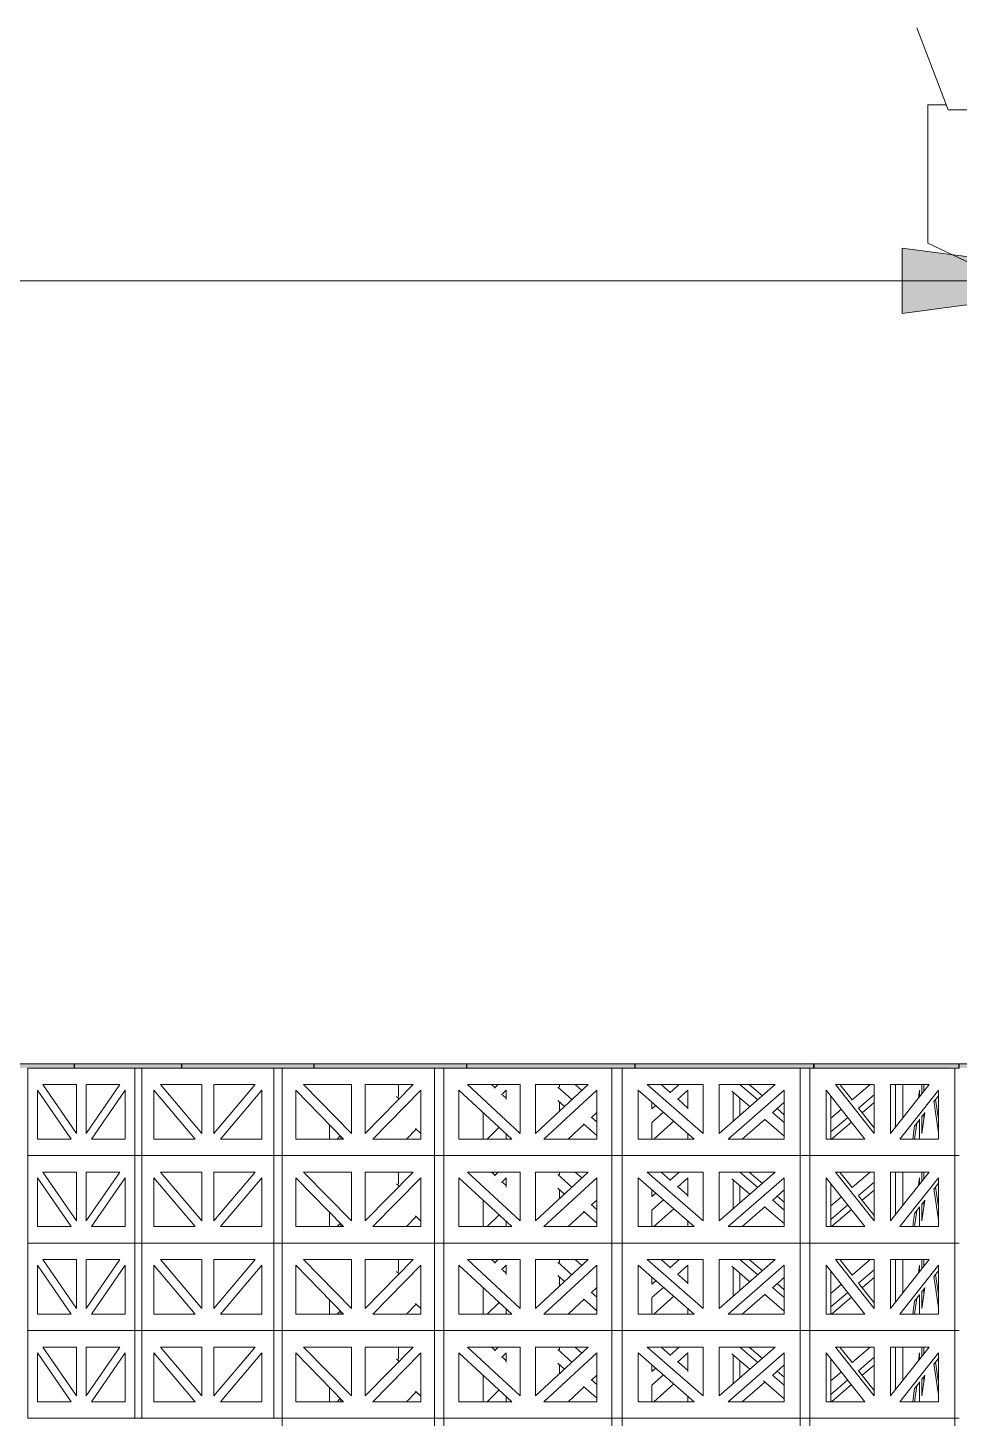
# Model space of a CAD drawing. Header units: millimetres. Extents: x -35517 to 139323, y -3702 to 5999.
# Drawn here: x 105481 to 106609, y 1696 to 3380 of the extents above; entities that cross this region are included whole.
import ezdxf

# ---------------------------------------------------------------- set-up
doc = ezdxf.new("R2010")
doc.units = ezdxf.units.MM
for name, color, linetype, lineweight in [('A-GENM', 13, 'Continuous', 5), ('A-GLAZ-CURT', 52, 'Continuous', 5), ('A-ROOF-OTLN', 132, 'Continuous', 5), ('G-ANNO-TEXT', 231, 'Continuous', 5)]:
    doc.layers.add(name, color=color, linetype=linetype, lineweight=lineweight)

# ---------------------------------------------------------------- blocks, each defined once
blk = doc.blocks.new('The BREEZEBLOCK Family1 - The BREEZEBLOCK Family1-V414-GENERAL EAST ELEVATION')
at = {"layer": 'A-GLAZ-CURT'}
for p, q in [((-2787.4, 530), (-2787.4, 424)), ((-2602.8, 530), (-2787.4, 530)), ((-2602.8, 424), (-2602.8, 530)), ((-2591.4, 530), (-2602.8, 530)), ((-2761.4, 510), (-2703.4, 510)), ((-2703.4, 450.9), (-2761.4, 510)), ((-2703.4, 510), (-2703.4, 450.9)), ((-2686.8, 450.9), (-2686.8, 510)), ((-2686.8, 510), (-2628.8, 510)), ((-2628.8, 510), (-2686.8, 450.9)), ((-2646.2, 510), (-2646.2, 495.5)), ((-2770.7, 444), (-2770.7, 503.1)), ((-2770.7, 503.1), (-2712.8, 444)), ((-2677.4, 444), (-2619.4, 503.1)), ((-2619.4, 503.1), (-2619.4, 444)), ((-2730.1, 461.7), (-2730.1, 444)), ((-2625, 456.1), (-2636.8, 444)), ((-2712.8, 444), (-2770.7, 444)), ((-2619.4, 444), (-2677.4, 444)), ((-2787.4, 424), (-2602.8, 424)), ((-2591.4, 424), (-2602.8, 424))]:
    blk.add_line(p, q, dxfattribs=at)
blk = doc.blocks.new('The BREEZEBLOCK Family1 - The BREEZEBLOCK Family1-V451-GENERAL EAST ELEVATION')
at = {"layer": 'A-GLAZ-CURT'}
for p, q in [((-2591.4, 1696), (-2591.4, 1590)), ((-2387.9, 1696), (-2591.4, 1696)), ((-2387.9, 1590), (-2387.9, 1696)), ((-2375.6, 1696), (-2387.9, 1696)), ((-2573.1, 1610), (-2573.1, 1669.1)), ((-2573.1, 1669.1), (-2509.1, 1610)), ((-2562.8, 1676), (-2498.8, 1676)), ((-2498.8, 1616.9), (-2562.8, 1676)), ((-2533.6, 1676), (-2529.4, 1672.2)), ((-2498.8, 1676), (-2498.8, 1616.9)), ((-2480.5, 1616.9), (-2480.5, 1676)), ((-2480.5, 1676), (-2416.6, 1676)), ((-2416.6, 1676), (-2480.5, 1616.9)), ((-2470.2, 1610), (-2406.2, 1669.1)), ((-2451.3, 1676), (-2451.3, 1672.7)), ((-2406.2, 1669.1), (-2406.2, 1610)), ((-2519.8, 1663.3), (-2515.8, 1659.6)), ((-2451.3, 1654.8), (-2451.3, 1644.6)), ((-2543.9, 1641.2), (-2543.9, 1610)), ((-2406.2, 1642.1), (-2412.2, 1636.6)), ((-2421.5, 1628), (-2441, 1610)), ((-2509.1, 1610), (-2573.1, 1610)), ((-2406.2, 1610), (-2470.2, 1610)), ((-2591.4, 1590), (-2387.9, 1590)), ((-2375.6, 1590), (-2387.9, 1590))]:
    blk.add_line(p, q, dxfattribs=at)
blk = doc.blocks.new('The BREEZEBLOCK Family1 - The BREEZEBLOCK Family1-V445-GENERAL EAST ELEVATION')
at = {"layer": 'A-GLAZ-CURT'}
for p, q in [((-2375.6, 1060), (-2375.6, 954)), ((-2159.6, 1060), (-2375.6, 1060)), ((-2159.6, 954), (-2159.6, 1060)), ((-2148, 1060), (-2159.6, 1060)), ((-2356.1, 974), (-2356.1, 1033.1)), ((-2356.1, 1033.1), (-2288.2, 974)), ((-2345.2, 1040), (-2277.3, 1040)), ((-2277.3, 980.9), (-2345.2, 1040)), ((-2328.3, 1040), (-2317.2, 1030.3)), ((-2277.3, 1040), (-2277.3, 980.9)), ((-2257.8, 980.9), (-2257.8, 1040)), ((-2257.8, 1040), (-2190, 1040)), ((-2190, 1040), (-2257.8, 980.9)), ((-2246.9, 974), (-2179, 1033.1)), ((-2241, 1030.7), (-2241, 995.5)), ((-2179, 1033.1), (-2179, 974)), ((-2339.3, 1018.5), (-2339.3, 1010.4)), ((-2307.3, 1021.7), (-2295.8, 1011.6)), ((-2179, 1018.5), (-2193, 1006.2)), ((-2339.3, 993.9), (-2339.3, 974)), ((-2202.7, 997.8), (-2230.1, 974)), ((-2288.2, 974), (-2356.1, 974)), ((-2179, 974), (-2246.9, 974)), ((-2375.6, 954), (-2159.6, 954)), ((-2148, 954), (-2159.6, 954))]:
    blk.add_line(p, q, dxfattribs=at)
blk = doc.blocks.new('The BREEZEBLOCK Family1 - The BREEZEBLOCK Family1-V446-GENERAL EAST ELEVATION')
at = {"layer": 'A-GLAZ-CURT'}
for p, q in [((-2148, 1060), (-2148, 954)), ((-1972.5, 1060), (-2148, 1060)), ((-1972.5, 954), (-1972.5, 1060)), ((-1967.2, 1060), (-1972.5, 1060)), ((-2128.1, 974), (-2128.1, 1033.1)), ((-2128.1, 1033.1), (-2081.4, 974)), ((-2116.9, 1040), (-2070.2, 1040)), ((-2070.2, 980.9), (-2116.9, 1040)), ((-2111.6, 1040), (-2096.8, 1021.3)), ((-2070.2, 1040), (-2070.2, 980.9)), ((-2050.3, 980.9), (-2050.3, 1040)), ((-2050.3, 1040), (-2003.6, 1040)), ((-2003.6, 1040), (-2050.3, 980.9)), ((-2039.1, 974), (-1992.4, 1033.1)), ((-1992.4, 1033.1), (-1992.4, 974)), ((-2122.8, 1026.4), (-2122.8, 974)), ((-2089, 1011.4), (-2070.2, 987.6)), ((-1992.4, 1026.4), (-1997.6, 1019.8)), ((-2015.3, 997.4), (-2021.3, 989.8)), ((-2008.8, 1005.6), (-2012.2, 1001.3)), ((-2081.4, 974), (-2128.1, 974)), ((-1992.4, 974), (-2039.1, 974)), ((-2148, 954), (-1972.5, 954)), ((-1967.2, 954), (-1972.5, 954))]:
    blk.add_line(p, q, dxfattribs=at)
blk = doc.blocks.new('The BREEZEBLOCK Family1 - The BREEZEBLOCK Family1-V441-GENERAL EAST ELEVATION')
at = {"layer": 'A-GLAZ-CURT'}
for p, q in [((-3095.5, 954), (-3095.5, 848)), ((-2965.7, 954), (-3095.5, 954)), ((-2965.7, 848), (-2965.7, 954)), ((-2957.2, 954), (-2965.7, 954)), ((-3083.8, 868), (-3083.8, 927.1)), ((-3083.8, 927.1), (-3043, 868)), ((-3077.2, 934), (-3036.4, 934)), ((-3036.4, 874.9), (-3077.2, 934)), ((-3036.4, 934), (-3036.4, 874.9)), ((-3024.7, 874.9), (-3024.7, 934)), ((-3024.7, 934), (-2984, 934)), ((-2984, 934), (-3024.7, 874.9)), ((-3018.2, 868), (-2977.4, 927.1)), ((-2977.4, 927.1), (-2977.4, 868)), ((-3043, 868), (-3083.8, 868)), ((-2977.4, 868), (-3018.2, 868)), ((-3095.5, 848), (-2965.7, 848)), ((-2957.2, 848), (-2965.7, 848))]:
    blk.add_line(p, q, dxfattribs=at)
blk = doc.blocks.new('The BREEZEBLOCK Family1 - The BREEZEBLOCK Family1-V442-GENERAL EAST ELEVATION')
at = {"layer": 'A-GLAZ-CURT'}
for p, q in [((-2957.2, 954), (-2957.2, 848)), ((-2797.5, 954), (-2957.2, 954)), ((-2797.5, 848), (-2797.5, 954)), ((-2787.4, 954), (-2797.5, 954)), ((-2942.8, 868), (-2942.8, 927.1)), ((-2942.8, 927.1), (-2892.6, 868)), ((-2934.7, 934), (-2884.5, 934)), ((-2884.5, 874.9), (-2934.7, 934)), ((-2884.5, 934), (-2884.5, 874.9)), ((-2870.1, 874.9), (-2870.1, 934)), ((-2870.1, 934), (-2820, 934)), ((-2820, 934), (-2870.1, 874.9)), ((-2862, 868), (-2811.9, 927.1)), ((-2811.9, 927.1), (-2811.9, 868)), ((-2892.6, 868), (-2942.8, 868)), ((-2811.9, 868), (-2862, 868)), ((-2957.2, 848), (-2797.5, 848)), ((-2787.4, 848), (-2797.5, 848))]:
    blk.add_line(p, q, dxfattribs=at)
blk = doc.blocks.new('The BREEZEBLOCK Family1 - The BREEZEBLOCK Family1-V415-GENERAL EAST ELEVATION')
at = {"layer": 'A-GLAZ-CURT'}
for p, q in [((-2591.4, 530), (-2591.4, 424)), ((-2387.9, 530), (-2591.4, 530)), ((-2387.9, 424), (-2387.9, 530)), ((-2375.6, 530), (-2387.9, 530)), ((-2562.8, 510), (-2498.8, 510)), ((-2498.8, 450.9), (-2562.8, 510)), ((-2533.6, 510), (-2529.4, 506.2)), ((-2498.8, 510), (-2498.8, 450.9)), ((-2480.5, 450.9), (-2480.5, 510)), ((-2480.5, 510), (-2416.6, 510)), ((-2416.6, 510), (-2480.5, 450.9)), ((-2451.3, 510), (-2451.3, 506.7)), ((-2573.1, 444), (-2573.1, 503.1)), ((-2573.1, 503.1), (-2509.1, 444)), ((-2519.8, 497.3), (-2515.8, 493.6)), ((-2470.2, 444), (-2406.2, 503.1)), ((-2451.3, 488.8), (-2451.3, 477.9)), ((-2406.2, 503.1), (-2406.2, 444)), ((-2543.9, 475.2), (-2543.9, 444)), ((-2406.2, 476.1), (-2412.2, 470.6)), ((-2421.5, 462), (-2441, 444)), ((-2509.1, 444), (-2573.1, 444)), ((-2406.2, 444), (-2470.2, 444)), ((-2591.4, 424), (-2387.9, 424)), ((-2375.6, 424), (-2387.9, 424))]:
    blk.add_line(p, q, dxfattribs=at)
blk = doc.blocks.new('System Panel - Glazed-V452-GENERAL EAST ELEVATION')
at = {"layer": 'A-GLAZ-CURT'}
for points in [[(-3110.7, 2120), (-3039.2, 2120), (-3039.2, 2125), (-3135, 2125), (-3135, 2120), (-3113, 2120)], [(-3039.2, 2120), (-3038.9, 2120), (-3039.2, 2125)]]:
    blk.add_hatch(color=256, dxfattribs=at).paths.add_polyline_path(points)
for p, q in [((-3039.2, 2125), (-3135, 2125)), ((-3135, 2125), (-3135, 2120)), ((-3039.2, 2120), (-3039.2, 2125))]:
    blk.add_line(p, q, dxfattribs=at)
blk = doc.blocks.new('System Panel - Glazed-V453-GENERAL EAST ELEVATION')
at = {"layer": 'A-GLAZ-CURT'}
for points in [[(-2942.8, 2120), (-2909.1, 2120), (-2909.1, 2125), (-3038.9, 2125), (-3038.9, 2120), (-2957.2, 2120)], [(-2909.1, 2120), (-2908.7, 2120), (-2909.1, 2125)]]:
    blk.add_hatch(color=256, dxfattribs=at).paths.add_polyline_path(points)
for p, q in [((-2909.1, 2125), (-3038.9, 2125)), ((-3038.9, 2125), (-3038.9, 2120)), ((-2909.1, 2120), (-2909.1, 2125))]:
    blk.add_line(p, q, dxfattribs=at)
blk = doc.blocks.new('System Panel - Glazed-V454-GENERAL EAST ELEVATION')
at = {"layer": 'A-GLAZ-CURT'}
for points in [[(-2868.1, 2120), (-2749, 2120), (-2749, 2125), (-2908.7, 2125), (-2908.7, 2120), (-2870.1, 2120)], [(-2749, 2120), (-2748.6, 2120), (-2749, 2125)]]:
    blk.add_hatch(color=256, dxfattribs=at).paths.add_polyline_path(points)
for p, q in [((-2749, 2125), (-2908.7, 2125)), ((-2908.7, 2125), (-2908.7, 2120)), ((-2749, 2120), (-2749, 2125))]:
    blk.add_line(p, q, dxfattribs=at)
blk = doc.blocks.new('System Panel - Glazed-V455-GENERAL EAST ELEVATION')
at = {"layer": 'A-GLAZ-CURT'}
for points in [[(-2573.1, 2120), (-2564, 2120), (-2564, 2125), (-2748.6, 2125), (-2748.6, 2120), (-2585.1, 2120)], [(-2564, 2120), (-2563.5, 2120), (-2564, 2125)]]:
    blk.add_hatch(color=256, dxfattribs=at).paths.add_polyline_path(points)
for p, q in [((-2564, 2125), (-2748.6, 2125)), ((-2748.6, 2125), (-2748.6, 2120)), ((-2564, 2120), (-2564, 2125))]:
    blk.add_line(p, q, dxfattribs=at)
blk = doc.blocks.new('System Panel - Glazed-V456-GENERAL EAST ELEVATION')
at = {"layer": 'A-GLAZ-CURT'}
for points in [[(-2360, 2120), (-2360, 2125), (-2563.5, 2125), (-2562.8, 2120), (-2375.6, 2120)], [(-2360, 2120), (-2359.5, 2120), (-2360, 2125)]]:
    blk.add_hatch(color=256, dxfattribs=at).paths.add_polyline_path(points)
for p, q in [((-2360, 2125), (-2563.5, 2125)), ((-2563.5, 2125), (-2563.5, 2120)), ((-2360, 2120), (-2360, 2125))]:
    blk.add_line(p, q, dxfattribs=at)
blk = doc.blocks.new('System Panel - Glazed-V457-GENERAL EAST ELEVATION')
at = {"layer": 'A-GLAZ-CURT'}
for points in [[(-2179, 2120), (-2143.5, 2120), (-2143.5, 2125), (-2359.5, 2125), (-2358.9, 2120), (-2190, 2120)], [(-2143.5, 2120), (-2143, 2120), (-2143.5, 2125)]]:
    blk.add_hatch(color=256, dxfattribs=at).paths.add_polyline_path(points)
for p, q in [((-2143.5, 2125), (-2359.5, 2125)), ((-2359.5, 2125), (-2359.5, 2120)), ((-2143.5, 2120), (-2143.5, 2125))]:
    blk.add_line(p, q, dxfattribs=at)
blk = doc.blocks.new('System Panel - Glazed-1053773-GENERAL EAST ELEVATION')
at = {"layer": 'A-GLAZ-CURT'}
blk.add_hatch(color=256, dxfattribs=at).paths.add_polyline_path([(-2003.6, 2120), (-1967.4, 2121), (-1967.4, 2125), (-2143, 2125), (-2143, 2120), (-2004, 2120)])
for p, q in [((-1967.4, 2125), (-2143, 2125)), ((-2143, 2125), (-2143, 2120)), ((-1967.4, 2120), (-1967.4, 2125))]:
    blk.add_line(p, q, dxfattribs=at)
blk = doc.blocks.new('System Panel - Glazed-V483-GENERAL EAST ELEVATION')
at = {"layer": 'A-GLAZ-CURT'}
blk.add_hatch(color=256, dxfattribs=at).paths.add_polyline_path([(-1765.2, 2120), (-1745.2, 2120), (-1745.2, 2125), (-1967.2, 2125), (-1967.2, 2120), (-1776.4, 2120)])
for p, q in [((-1745.2, 2125), (-1967.2, 2125)), ((-1967.2, 2125), (-1967.2, 2120)), ((-1745.2, 2120), (-1745.2, 2125))]:
    blk.add_line(p, q, dxfattribs=at)
blk = doc.blocks.new('The BREEZEBLOCK Family1 - The BREEZEBLOCK Family1-V526-GENERAL EAST ELEVATION')
at = {"layer": 'A-GLAZ-CURT'}
for p, q in [((-2716.8, 130.2), (-2720.5, 126)), ((-2716.2, 129.5), (-2716.2, 126))]:
    blk.add_line(p, q, dxfattribs=at)
blk = doc.blocks.new('The BREEZEBLOCK Family1 - The BREEZEBLOCK Family1-V536-GENERAL EAST ELEVATION')
at = {"layer": 'A-GLAZ-CURT'}
for p, q in [((-2525.5, 510), (-2530, 505.6)), ((-2645.6, 492.8), (-2648.6, 495.7)), ((-2521.6, 497.5), (-2515.8, 503.1)), ((-2515.8, 503.1), (-2515.8, 491.8)), ((-2625.7, 456.9), (-2619.4, 450.7)), ((-2524.5, 458.2), (-2539, 444)), ((-2515.8, 450.2), (-2515.8, 444))]:
    blk.add_line(p, q, dxfattribs=at)
blk = doc.blocks.new('The BREEZEBLOCK Family1 - The BREEZEBLOCK Family1-V530-GENERAL EAST ELEVATION')
at = {"layer": 'A-GLAZ-CURT'}
for p, q in [((-2436.3, 279.7), (-2453.3, 295)), ((-2432.2, 298), (-2424.3, 290.9)), ((-2306.4, 298), (-2317.5, 288)), ((-2308.3, 279.8), (-2295.8, 291.1)), ((-2295.8, 291.1), (-2295.8, 268.6)), ((-2453.3, 278.6), (-2445.3, 271.4)), ((-2334.7, 272.5), (-2339.3, 268.4)), ((-2406.2, 252.7), (-2413, 258.7)), ((-2339.3, 252), (-2325.5, 264.4)), ((-2313, 253.6), (-2337, 232)), ((-2422.1, 250.5), (-2406.2, 236.2)), ((-2295.8, 238.6), (-2295.8, 232))]:
    blk.add_line(p, q, dxfattribs=at)
blk = doc.blocks.new('The BREEZEBLOCK Family1 - The BREEZEBLOCK Family1-V555-GENERAL EAST ELEVATION')
at = {"layer": 'A-GLAZ-CURT'}
for p, q in [((-2242.4, 1773.9), (-2220.7, 1755.3)), ((-2211.2, 1763.5), (-2232.7, 1782)), ((-2221.6, 1782), (-2205.6, 1768.3)), ((-2075, 1782), (-2096.9, 1763.3)), ((-2089.2, 1753.5), (-2070.2, 1769.7)), ((-2044.2, 1730.6), (-2044.2, 1782)), ((-2232.7, 1765.6), (-2232.7, 1744.8)), ((-2187.7, 1752.9), (-2179, 1745.5)), ((-2109.9, 1752.1), (-2122.7, 1741.1)), ((-2070.2, 1760.2), (-2084.6, 1747.9)), ((-2204.1, 1741.1), (-2179, 1719.6)), ((-2179, 1736), (-2193.4, 1748.3)), ((-2122.7, 1724.7), (-2102.2, 1742.3)), ((-2097.7, 1736.6), (-2121.8, 1716))]:
    blk.add_line(p, q, dxfattribs=at)
blk = doc.blocks.new('The BREEZEBLOCK Family1 - The BREEZEBLOCK Family1-V556-GENERAL EAST ELEVATION')
at = {"layer": 'A-GLAZ-CURT'}
for p, q in [((-2035.3, 1782), (-2035.3, 1741.9)), ((-2016.6, 1765.6), (-2015.3, 1775.1)), ((-2015.3, 1775.1), (-2015.3, 1767.3)), ((-2012.2, 1771.1), (-2012.2, 1782)), ((-2010, 1782), (-2010, 1773.9)), ((-1992.4, 1724.1), (-1997.7, 1762.1)), ((-1995.8, 1764.1), (-1992.6, 1741.1)), ((-2018.6, 1735.2), (-2021.3, 1716)), ((-2015.3, 1739.9), (-2015.3, 1716)), ((-2008.7, 1748.2), (-2012.2, 1722.9)), ((-2012.2, 1722.9), (-2012.2, 1743.7)), ((-2010, 1746.1), (-2010, 1738.7)), ((-2023.5, 1716), (-2021.2, 1732.4))]:
    blk.add_line(p, q, dxfattribs=at)
blk = doc.blocks.new('The BREEZEBLOCK Family1 - The BREEZEBLOCK Family1-V557-GENERAL EAST ELEVATION')
at = {"layer": 'A-GLAZ-CURT'}
for p, q in [((-2211.2, 1869.5), (-2232.7, 1888)), ((-2221.6, 1888), (-2205.6, 1874.3)), ((-2075, 1888), (-2096.9, 1869.3)), ((-2044.2, 1837.6), (-2044.2, 1888)), ((-2242.4, 1879.9), (-2220.7, 1861.3)), ((-2232.7, 1871.6), (-2232.7, 1850.8)), ((-2089.2, 1859.5), (-2070.2, 1875.7)), ((-2179, 1842), (-2193.4, 1854.3)), ((-2187.7, 1858.9), (-2179, 1851.5)), ((-2109.9, 1858.1), (-2122.7, 1847.1)), ((-2070.2, 1866.2), (-2084.6, 1853.9)), ((-2203, 1846.1), (-2179, 1825.6)), ((-2122.7, 1830.7), (-2102.2, 1848.3)), ((-2097.7, 1842.6), (-2121.8, 1822))]:
    blk.add_line(p, q, dxfattribs=at)
blk = doc.blocks.new('The BREEZEBLOCK Family1 - The BREEZEBLOCK Family1-V558-GENERAL EAST ELEVATION')
at = {"layer": 'A-GLAZ-CURT'}
for p, q in [((-2035.3, 1888), (-2035.3, 1847.9)), ((-2012.2, 1877.1), (-2012.2, 1888)), ((-2010, 1888), (-2010, 1879.9)), ((-2016.6, 1871.6), (-2015.3, 1881.1)), ((-2015.3, 1881.1), (-2015.3, 1873.3)), ((-1995.8, 1870.1), (-1992.4, 1846)), ((-2008.7, 1854.2), (-2012.2, 1828.9)), ((-2010, 1852.1), (-2010, 1844.7)), ((-1992.4, 1830.1), (-1997.7, 1868.1)), ((-2023.5, 1822), (-2021.3, 1837.6)), ((-2018.6, 1841.2), (-2021.3, 1822)), ((-2015.3, 1845.9), (-2015.3, 1822)), ((-2012.2, 1828.9), (-2012.2, 1849.7))]:
    blk.add_line(p, q, dxfattribs=at)
blk = doc.blocks.new('The BREEZEBLOCK Family1 - The BREEZEBLOCK Family1-V559-GENERAL EAST ELEVATION')
at = {"layer": 'A-GLAZ-CURT'}
for p, q in [((-2525.5, 1994), (-2530, 1989.6)), ((-2521.6, 1981.5), (-2515.8, 1987.1)), ((-2515.8, 1987.1), (-2515.8, 1975.8)), ((-2645.6, 1976.8), (-2648.6, 1979.7)), ((-2625.7, 1940.9), (-2619.4, 1934.7)), ((-2524.5, 1942.2), (-2539, 1928)), ((-2515.8, 1934.1), (-2515.8, 1928))]:
    blk.add_line(p, q, dxfattribs=at)
blk = doc.blocks.new('The BREEZEBLOCK Family1 - The BREEZEBLOCK Family1-V560-GENERAL EAST ELEVATION')
at = {"layer": 'A-GLAZ-CURT'}
for p, q in [((-2436.3, 1975.7), (-2453.3, 1991)), ((-2432.2, 1994), (-2424.3, 1986.9)), ((-2306.4, 1994), (-2317.5, 1984)), ((-2308.3, 1975.8), (-2295.8, 1987.1)), ((-2295.8, 1987.1), (-2295.8, 1964.6)), ((-2453.3, 1974.6), (-2445.3, 1967.4)), ((-2406.2, 1948.7), (-2413, 1954.7)), ((-2334.7, 1968.5), (-2339.3, 1964.4)), ((-2339.3, 1948), (-2325.5, 1960.4)), ((-2422.1, 1946.5), (-2406.2, 1932.2)), ((-2313, 1949.6), (-2337, 1928)), ((-2295.8, 1934.1), (-2295.8, 1928))]:
    blk.add_line(p, q, dxfattribs=at)
blk = doc.blocks.new('The BREEZEBLOCK Family1 - The BREEZEBLOCK Family1-V537-GENERAL EAST ELEVATION')
at = {"layer": 'A-GLAZ-CURT'}
for p, q in [((-2211.2, 491.5), (-2232.7, 510)), ((-2221.6, 510), (-2205.6, 496.3)), ((-2075, 510), (-2096.9, 491.3)), ((-2044.2, 458.6), (-2044.2, 510)), ((-2242.4, 501.9), (-2220.7, 483.3)), ((-2232.7, 493.6), (-2232.7, 472.8)), ((-2089.2, 481.5), (-2070.2, 497.7)), ((-2179, 464), (-2193.4, 476.3)), ((-2187.7, 480.9), (-2179, 473.5)), ((-2109.9, 480.1), (-2122.7, 469.1)), ((-2070.2, 488.2), (-2084.6, 475.9)), ((-2203, 468.1), (-2179, 447.6)), ((-2122.7, 452.7), (-2102.2, 470.3)), ((-2097.7, 464.6), (-2121.8, 444))]:
    blk.add_line(p, q, dxfattribs=at)
blk = doc.blocks.new('The BREEZEBLOCK Family1 - The BREEZEBLOCK Family1-V550-GENERAL EAST ELEVATION')
at = {"layer": 'A-GLAZ-CURT'}
for p, q in [((-2035.3, 1040), (-2035.3, 999.9)), ((-2016.6, 1023.6), (-2015.3, 1033.1)), ((-2015.3, 1033.1), (-2015.3, 1025.3)), ((-2012.2, 1029.1), (-2012.2, 1040)), ((-2010, 1040), (-2010, 1031.9)), ((-1992.4, 982.1), (-1997.7, 1020.1)), ((-1995.8, 1022.1), (-1992.4, 998)), ((-2015.3, 997.9), (-2015.3, 974)), ((-2008.7, 1006.2), (-2012.2, 980.9)), ((-2012.2, 980.9), (-2012.2, 1001.7)), ((-2010, 1004.1), (-2010, 996.7)), ((-2023.5, 974), (-2021.2, 990.4)), ((-2018.6, 993.2), (-2021.3, 974))]:
    blk.add_line(p, q, dxfattribs=at)
blk = doc.blocks.new('System Panel - Glazed-1098808-GENERAL EAST ELEVATION')
at = {"layer": 'A-GLAZ-CURT'}
blk.add_hatch(color=256, dxfattribs=at).paths.add_polyline_path([(-1967.4, 2120), (-1967.2, 2120), (-1967.4, 2120)])
blk = doc.blocks.new('Downpipe - Downpipe-V604-GENERAL EAST ELEVATION')
at = {"layer": 'A-GENM'}
for p, q in [((-2005.1, 3286.5), (-1983, 3286.5)), ((-2005.1, 3286.5), (-2005.1, 3119)), ((-2005.1, 3119), (-1180.1, 2727.6))]:
    blk.add_line(p, q, dxfattribs=at)

msp = doc.modelspace()

# ---------------------------------------------------------------- hatches: boundary and pattern name
at = {"layer": 'G-ANNO-TEXT'}
msp.add_hatch(color=7, dxfattribs=at).paths.add_polyline_path([(106839.8, 3073.3), (106539.8, 3112.8), (106539.8, 3033.8)])

# ---------------------------------------------------------------- linework, layer by layer
at = {"layer": 'A-ROOF-OTLN'}
for p, q in [((106595.7, 3280.1), (106557.6, 3379.6)), ((109841.7, 3280.1), (106595.7, 3280.1))]:
    msp.add_line(p, q, dxfattribs=at)
at = {"layer": 'G-ANNO-TEXT', "color": 7}
for p, q in [((106839.8, 3073.3), (106539.8, 3112.8)), ((106539.8, 3112.8), (106539.8, 3033.8)), ((106839.8, 3073.3), (102854.4, 3073.3)), ((106539.8, 3033.8), (106839.8, 3073.3))]:
    msp.add_line(p, q, dxfattribs=at)

# ---------------------------------------------------------------- block references
at = {"layer": 'A-GENM'}
msp.add_blockref('Downpipe - Downpipe-V604-GENERAL EAST ELEVATION', (108576.2, 0), dxfattribs=at)
at = {"layer": 'A-GLAZ-CURT'}
for name, p in [('System Panel - Glazed-V452-GENERAL EAST ELEVATION', (108576.2, 0)), ('System Panel - Glazed-V453-GENERAL EAST ELEVATION', (108576.2, 0)), ('System Panel - Glazed-V454-GENERAL EAST ELEVATION', (108576.2, 0)), ('System Panel - Glazed-V455-GENERAL EAST ELEVATION', (108576.2, 0)), ('System Panel - Glazed-V456-GENERAL EAST ELEVATION', (108576.2, 0)), ('System Panel - Glazed-V457-GENERAL EAST ELEVATION', (108576.2, 0)), ('System Panel - Glazed-1053773-GENERAL EAST ELEVATION', (108576.2, 0)), ('System Panel - Glazed-V483-GENERAL EAST ELEVATION', (108576.2, 0)), ('The BREEZEBLOCK Family1 - The BREEZEBLOCK Family1-V441-GENERAL EAST ELEVATION', (108576.2, 1166)), ('The BREEZEBLOCK Family1 - The BREEZEBLOCK Family1-V442-GENERAL EAST ELEVATION', (108576.2, 1166)), ('The BREEZEBLOCK Family1 - The BREEZEBLOCK Family1-V414-GENERAL EAST ELEVATION', (108576.2, 1590)), ('The BREEZEBLOCK Family1 - The BREEZEBLOCK Family1-V415-GENERAL EAST ELEVATION', (108576.2, 1590)), ('The BREEZEBLOCK Family1 - The BREEZEBLOCK Family1-V445-GENERAL EAST ELEVATION', (108576.2, 1060)), ('The BREEZEBLOCK Family1 - The BREEZEBLOCK Family1-V446-GENERAL EAST ELEVATION', (108576.2, 1060)), ('System Panel - Glazed-1098808-GENERAL EAST ELEVATION', (108576.2, 0)), ('The BREEZEBLOCK Family1 - The BREEZEBLOCK Family1-V536-GENERAL EAST ELEVATION', (108576.2, 1590)), ('The BREEZEBLOCK Family1 - The BREEZEBLOCK Family1-V530-GENERAL EAST ELEVATION', (108576.2, 1802)), ('The BREEZEBLOCK Family1 - The BREEZEBLOCK Family1-V537-GENERAL EAST ELEVATION', (108576.2, 1590)), ('The BREEZEBLOCK Family1 - The BREEZEBLOCK Family1-V550-GENERAL EAST ELEVATION', (108576.2, 1060)), ('The BREEZEBLOCK Family1 - The BREEZEBLOCK Family1-V526-GENERAL EAST ELEVATION', (108576.2, 1908)), ('The BREEZEBLOCK Family1 - The BREEZEBLOCK Family1-V441-GENERAL EAST ELEVATION', (108576.2, 1060)), ('The BREEZEBLOCK Family1 - The BREEZEBLOCK Family1-V442-GENERAL EAST ELEVATION', (108576.2, 1060)), ('The BREEZEBLOCK Family1 - The BREEZEBLOCK Family1-V414-GENERAL EAST ELEVATION', (108576.2, 1484)), ('The BREEZEBLOCK Family1 - The BREEZEBLOCK Family1-V415-GENERAL EAST ELEVATION', (108576.2, 1484)), ('The BREEZEBLOCK Family1 - The BREEZEBLOCK Family1-V445-GENERAL EAST ELEVATION', (108576.2, 954)), ('The BREEZEBLOCK Family1 - The BREEZEBLOCK Family1-V446-GENERAL EAST ELEVATION', (108576.2, 954)), ('The BREEZEBLOCK Family1 - The BREEZEBLOCK Family1-V559-GENERAL EAST ELEVATION', (108576.2, 0)), ('The BREEZEBLOCK Family1 - The BREEZEBLOCK Family1-V560-GENERAL EAST ELEVATION', (108576.2, 0)), ('The BREEZEBLOCK Family1 - The BREEZEBLOCK Family1-V537-GENERAL EAST ELEVATION', (108576.2, 1484)), ('The BREEZEBLOCK Family1 - The BREEZEBLOCK Family1-V550-GENERAL EAST ELEVATION', (108576.2, 954)), ('The BREEZEBLOCK Family1 - The BREEZEBLOCK Family1-V526-GENERAL EAST ELEVATION', (108576.2, 1802)), ('The BREEZEBLOCK Family1 - The BREEZEBLOCK Family1-V441-GENERAL EAST ELEVATION', (108576.2, 954)), ('The BREEZEBLOCK Family1 - The BREEZEBLOCK Family1-V442-GENERAL EAST ELEVATION', (108576.2, 954)), ('The BREEZEBLOCK Family1 - The BREEZEBLOCK Family1-V414-GENERAL EAST ELEVATION', (108576.2, 1378)), ('The BREEZEBLOCK Family1 - The BREEZEBLOCK Family1-V415-GENERAL EAST ELEVATION', (108576.2, 1378)), ('The BREEZEBLOCK Family1 - The BREEZEBLOCK Family1-V445-GENERAL EAST ELEVATION', (108576.2, 848)), ('The BREEZEBLOCK Family1 - The BREEZEBLOCK Family1-V446-GENERAL EAST ELEVATION', (108576.2, 848)), ('The BREEZEBLOCK Family1 - The BREEZEBLOCK Family1-V536-GENERAL EAST ELEVATION', (108576.2, 1378)), ('The BREEZEBLOCK Family1 - The BREEZEBLOCK Family1-V530-GENERAL EAST ELEVATION', (108576.2, 1590)), ('The BREEZEBLOCK Family1 - The BREEZEBLOCK Family1-V557-GENERAL EAST ELEVATION', (108576.2, 0)), ('The BREEZEBLOCK Family1 - The BREEZEBLOCK Family1-V558-GENERAL EAST ELEVATION', (108576.2, 0)), ('The BREEZEBLOCK Family1 - The BREEZEBLOCK Family1-V526-GENERAL EAST ELEVATION', (108576.2, 1696)), ('The BREEZEBLOCK Family1 - The BREEZEBLOCK Family1-V441-GENERAL EAST ELEVATION', (108576.2, 848)), ('The BREEZEBLOCK Family1 - The BREEZEBLOCK Family1-V442-GENERAL EAST ELEVATION', (108576.2, 848)), ('The BREEZEBLOCK Family1 - The BREEZEBLOCK Family1-V414-GENERAL EAST ELEVATION', (108576.2, 1272)), ('The BREEZEBLOCK Family1 - The BREEZEBLOCK Family1-V415-GENERAL EAST ELEVATION', (108576.2, 1272)), ('The BREEZEBLOCK Family1 - The BREEZEBLOCK Family1-V445-GENERAL EAST ELEVATION', (108576.2, 742)), ('The BREEZEBLOCK Family1 - The BREEZEBLOCK Family1-V446-GENERAL EAST ELEVATION', (108576.2, 742)), ('The BREEZEBLOCK Family1 - The BREEZEBLOCK Family1-V536-GENERAL EAST ELEVATION', (108576.2, 1272)), ('The BREEZEBLOCK Family1 - The BREEZEBLOCK Family1-V530-GENERAL EAST ELEVATION', (108576.2, 1484)), ('The BREEZEBLOCK Family1 - The BREEZEBLOCK Family1-V555-GENERAL EAST ELEVATION', (108576.2, 0)), ('The BREEZEBLOCK Family1 - The BREEZEBLOCK Family1-V556-GENERAL EAST ELEVATION', (108576.2, 0)), ('The BREEZEBLOCK Family1 - The BREEZEBLOCK Family1-V526-GENERAL EAST ELEVATION', (108576.2, 1590)), ('The BREEZEBLOCK Family1 - The BREEZEBLOCK Family1-V414-GENERAL EAST ELEVATION', (108576.2, 1166)), ('The BREEZEBLOCK Family1 - The BREEZEBLOCK Family1-V451-GENERAL EAST ELEVATION', (108576.2, 0)), ('The BREEZEBLOCK Family1 - The BREEZEBLOCK Family1-V445-GENERAL EAST ELEVATION', (108576.2, 636)), ('The BREEZEBLOCK Family1 - The BREEZEBLOCK Family1-V446-GENERAL EAST ELEVATION', (108576.2, 636))]:
    msp.add_blockref(name, p, dxfattribs=at)

doc.saveas('drawing.dxf')
